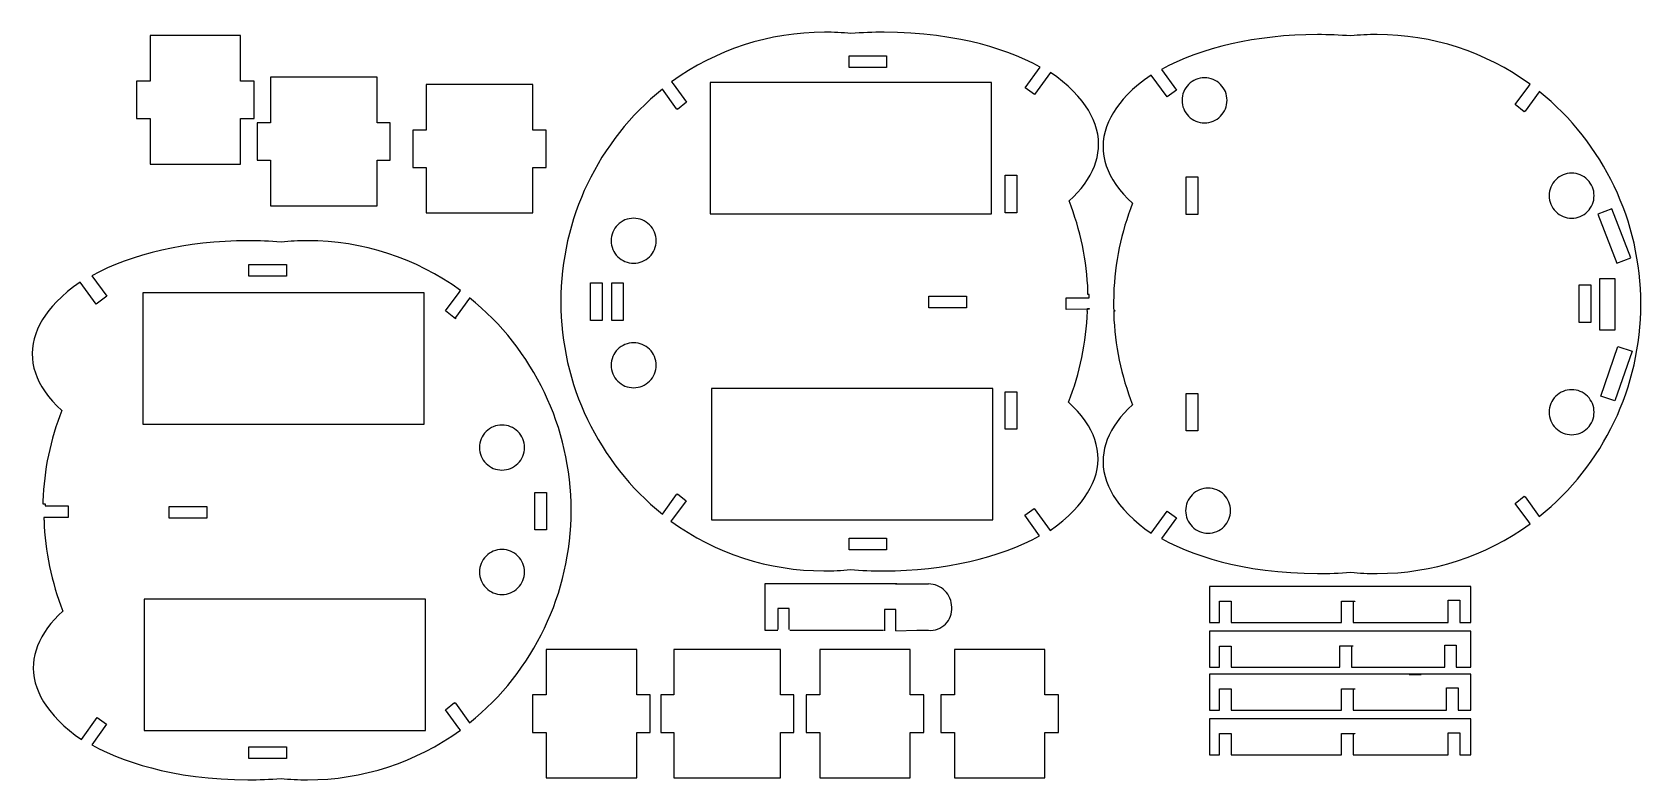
# Model space of a CAD drawing. Header units: millimetres. Extents: x 1 to 430, y 79 to 278.
import ezdxf

# ---------------------------------------------------------------- set-up
doc = ezdxf.new("R2010")
doc.units = ezdxf.units.MM

msp = doc.modelspace()

# ---------------------------------------------------------------- linework, layer by layer
at = {"color": 7, "linetype": 'Continuous'}
for p, q in [((32.53, 276.91), (32.53, 264.8)), ((56.67, 276.91), (32.53, 276.91)), ((56.67, 264.8), (56.67, 276.91)), ((218.94, 271.54), (228.94, 271.54)), ((218.94, 268.44), (218.94, 271.54)), ((228.94, 271.54), (228.94, 268.44)), ((228.94, 268.44), (218.94, 268.44)), ((265.92, 263.03), (269.91, 268.52)), ((272.67, 267.04), (268.42, 261.21)), ((303.71, 260.57), (299.46, 266.4)), ((302.22, 267.88), (306.21, 262.39)), ((32.53, 264.8), (28.9, 264.8)), ((28.9, 264.8), (28.9, 254.79)), ((60.3, 264.8), (56.67, 264.8)), ((60.3, 254.79), (60.3, 264.8)), ((93.09, 265.81), (64.64, 265.81)), ((64.64, 265.81), (64.64, 253.7)), ((93.09, 253.7), (93.09, 265.81)), ((134.63, 263.86), (106.18, 263.86)), ((106.18, 263.86), (106.18, 251.75)), ((134.63, 251.75), (134.63, 263.86)), ((169.19, 262.6), (169.15, 262.66)), ((172.87, 257.37), (169.19, 262.6)), ((171.6, 264.59), (171.98, 264.05)), ((171.98, 264.05), (175.61, 259.16)), ((256.88, 264.45), (181.88, 264.45)), ((181.88, 264.45), (181.88, 229.45)), ((256.88, 229.45), (256.88, 264.45)), ((268.42, 261.21), (265.92, 263.03)), ((306.21, 262.39), (303.71, 260.57)), ((396.52, 258.53), (400.15, 263.41)), ((402.94, 261.97), (399.26, 256.74)), ((400.15, 263.41), (400.53, 263.95)), ((402.98, 262.02), (402.94, 261.97)), ((173.01, 257.47), (172.87, 257.37)), ((173.18, 257.23), (173.01, 257.47)), ((175.61, 259.16), (173.18, 257.23)), ((398.94, 256.59), (396.52, 258.53)), ((28.9, 254.79), (32.53, 254.79)), ((32.53, 254.79), (32.53, 242.69)), ((56.67, 242.69), (56.67, 254.79)), ((56.67, 254.79), (60.3, 254.79)), ((64.64, 253.7), (61.07, 253.7)), ((61.07, 253.7), (61.07, 243.7)), ((96.58, 253.7), (93.09, 253.7)), ((96.58, 243.7), (96.58, 253.7)), ((399.12, 256.83), (398.94, 256.59)), ((399.26, 256.74), (399.12, 256.83)), ((106.18, 251.75), (102.61, 251.75)), ((102.61, 251.75), (102.61, 241.75)), ((138.12, 251.75), (134.63, 251.75)), ((138.12, 241.75), (138.12, 251.75)), ((32.53, 242.69), (56.67, 242.69)), ((61.07, 243.7), (64.64, 243.7)), ((64.64, 243.7), (64.64, 231.59)), ((93.09, 231.59), (93.09, 243.7)), ((93.09, 243.7), (96.58, 243.7)), ((102.61, 241.75), (106.18, 241.75)), ((106.18, 241.75), (106.18, 229.64)), ((134.63, 229.64), (134.63, 241.75)), ((134.63, 241.75), (138.12, 241.75)), ((260.53, 229.71), (260.53, 239.71)), ((260.53, 239.71), (263.63, 239.71)), ((263.63, 239.71), (263.63, 229.71)), ((308.8, 229.26), (308.8, 239.26)), ((308.8, 239.26), (311.9, 239.26)), ((311.9, 239.26), (311.9, 229.26)), ((64.64, 231.59), (93.09, 231.59)), ((106.18, 229.64), (134.63, 229.64)), ((181.88, 229.45), (256.88, 229.45)), ((263.63, 229.71), (260.53, 229.71)), ((311.9, 229.26), (308.8, 229.26)), ((422.32, 230.76), (418.6, 229.3)), ((418.6, 229.3), (423.7, 216.27)), ((427.42, 217.72), (422.32, 230.76)), ((58.9, 212.8), (58.9, 215.9)), ((58.9, 215.9), (68.9, 215.9)), ((68.9, 215.9), (68.9, 212.8)), ((423.7, 216.27), (427.42, 217.72)), ((18.16, 205.37), (13.91, 211.21)), ((16.99, 212.92), (20.99, 207.43)), ((68.9, 212.8), (58.9, 212.8)), ((149.99, 201.01), (149.99, 211.01)), ((149.99, 211.01), (153.09, 211.01)), ((153.09, 211.01), (153.09, 201.01)), ((155.63, 201.01), (155.63, 211.01)), ((155.63, 211.01), (158.73, 211.01)), ((158.73, 211.01), (158.73, 201.01)), ((413.65, 200.48), (413.65, 210.48)), ((413.65, 210.48), (416.75, 210.48)), ((416.75, 210.48), (416.75, 200.48)), ((419.09, 198.37), (419.09, 212.16)), ((419.09, 212.16), (423.09, 212.16)), ((423.09, 212.16), (423.09, 198.37)), ((20.99, 207.43), (18.16, 205.37)), ((105.6, 208.32), (30.6, 208.32)), ((30.6, 208.32), (30.6, 173.32)), ((105.6, 173.32), (105.6, 208.32)), ((111.29, 203.57), (114.92, 208.46)), ((117.69, 206.98), (114.01, 201.75)), ((114.92, 208.46), (115.31, 209)), ((117.73, 207.04), (117.69, 206.98)), ((142.07, 206.03), (142.07, 206.03)), ((142.07, 205.99), (142.07, 205.99)), ((240.2, 207.48), (250.2, 207.48)), ((240.2, 204.38), (240.2, 207.48)), ((250.2, 207.48), (250.2, 204.38)), ((276.8, 205.77), (276.81, 206.7)), ((276.81, 207.05), (282.94, 207.07)), ((276.81, 206.7), (276.81, 207.05)), ((282.63, 208.16), (282.63, 208.63)), ((282.63, 208.15), (282.63, 208.16)), ((282.63, 207.92), (282.63, 208.15)), ((282.94, 207.92), (282.63, 207.92)), ((282.94, 207.07), (282.94, 207.92)), ((289.5, 207.99), (289.5, 207.52)), ((289.5, 207.52), (289.5, 207.51)), ((289.5, 207.51), (289.5, 207.28)), ((289.5, 207.28), (289.5, 207.28)), ((289.5, 207.28), (289.5, 207.16)), ((289.5, 207.16), (289.52, 207.16)), ((114.02, 201.39), (111.29, 203.57)), ((114.01, 201.75), (113.87, 201.85)), ((113.87, 201.85), (114.02, 201.39)), ((250.2, 204.38), (240.2, 204.38)), ((276.81, 204.78), (276.8, 205.77)), ((276.82, 203.95), (276.81, 204.78)), ((276.81, 204.78), (276.81, 204.78)), ((282.94, 203.97), (276.82, 203.95)), ((282.46, 203.46), (282.47, 203.92)), ((282.47, 203.94), (282.47, 204.16)), ((282.47, 204.16), (282.94, 204.16)), ((282.47, 203.92), (282.47, 203.94)), ((282.94, 204.16), (282.94, 203.97)), ((289.82, 203.46), (289.5, 203.46)), ((289.5, 203.46), (289.5, 203.23)), ((289.5, 203.23), (289.5, 203.21)), ((289.5, 203.21), (289.5, 202.75)), ((289.55, 203.66), (289.82, 203.66)), ((289.82, 203.66), (289.82, 203.46)), ((430.06, 205.39), (430.06, 205.39)), ((430.06, 205.35), (430.06, 205.35)), ((153.09, 201.01), (149.99, 201.01)), ((158.73, 201.01), (155.63, 201.01)), ((416.75, 200.48), (413.65, 200.48)), ((423.09, 198.37), (419.09, 198.37)), ((419.39, 180.84), (423.93, 194.09)), ((423.93, 194.09), (427.71, 192.79)), ((427.71, 192.79), (423.17, 179.55)), ((257.24, 182.86), (182.24, 182.86)), ((182.24, 182.86), (182.24, 147.86)), ((257.24, 147.86), (257.24, 182.86)), ((260.53, 171.99), (260.53, 181.99)), ((260.53, 181.99), (263.63, 181.99)), ((263.63, 181.99), (263.63, 171.99)), ((308.8, 171.55), (308.8, 181.55)), ((308.8, 181.55), (311.9, 181.55)), ((311.9, 181.55), (311.9, 171.55)), ((423.17, 179.55), (419.39, 180.84)), ((30.6, 173.32), (105.6, 173.32)), ((263.63, 171.99), (260.53, 171.99)), ((311.9, 171.55), (308.8, 171.55)), ((135.15, 145.18), (135.15, 155.18)), ((135.15, 155.18), (138.25, 155.18)), ((138.25, 155.18), (138.25, 145.18)), ((169.19, 149.41), (172.87, 154.64)), ((172.87, 154.64), (173.01, 154.55)), ((173.01, 154.55), (173.18, 154.78)), ((173.18, 154.78), (175.45, 152.92)), ((3.95, 152.8), (3.95, 152.33)), ((3.95, 152.33), (3.95, 152.32)), ((3.95, 152.32), (3.95, 152.09)), ((3.95, 152.09), (4.58, 152.09)), ((4.58, 152.09), (4.58, 151.58)), ((4.58, 151.58), (10.7, 151.6)), ((10.7, 151.6), (10.7, 151.17)), ((10.7, 151.17), (10.7, 151.17)), ((10.7, 151.17), (10.71, 150.18)), ((10.71, 150.18), (10.71, 149.25)), ((37.63, 148.31), (37.63, 151.41)), ((37.63, 151.41), (47.63, 151.41)), ((47.63, 151.41), (47.63, 148.31)), ((144.81, 150.4), (144.81, 150.4)), ((144.81, 150.37), (144.81, 150.37)), ((175.45, 152.92), (171.82, 148.03)), ((265.76, 149.06), (268.26, 150.88)), ((268.26, 150.88), (272.51, 145.05)), ((299.46, 144.34), (303.71, 150.17)), ((303.71, 150.17), (306.21, 148.35)), ((396.52, 152.21), (398.94, 154.15)), ((400.15, 147.33), (396.52, 152.21)), ((398.94, 154.15), (399.12, 153.91)), ((399.12, 153.91), (399.26, 154)), ((399.26, 154), (402.94, 148.77)), ((4.58, 148.47), (4.25, 148.47)), ((4.25, 148.47), (4.25, 148.25)), ((4.25, 148.25), (4.25, 148.23)), ((4.25, 148.23), (4.25, 147.77)), ((10.71, 148.5), (4.58, 148.48)), ((4.58, 148.48), (4.58, 148.47)), ((10.71, 149.25), (10.71, 148.5)), ((47.63, 148.31), (37.63, 148.31)), ((169.15, 149.36), (169.19, 149.41)), ((171.82, 148.03), (171.44, 147.49)), ((182.24, 147.86), (257.24, 147.86)), ((269.75, 143.57), (265.76, 149.06)), ((306.21, 148.35), (302.22, 142.86)), ((400.53, 146.79), (400.15, 147.33)), ((402.94, 148.77), (402.98, 148.72)), ((138.25, 145.18), (135.15, 145.18)), ((218.94, 142.99), (228.94, 142.99)), ((218.94, 139.89), (218.94, 142.99)), ((228.94, 142.99), (228.94, 139.89)), ((228.94, 139.89), (218.94, 139.89)), ((231.71, 130.77), (196.47, 130.77)), ((196.47, 130.77), (196.47, 118.42)), ((231.34, 130.77), (237.02, 130.77)), ((237.02, 130.77), (240.12, 130.77)), ((384.73, 130.11), (315.06, 130.11)), ((315.06, 130.11), (315.06, 120.51)), ((384.73, 120.51), (384.73, 130.11)), ((105.95, 126.74), (30.95, 126.74)), ((30.95, 126.74), (30.95, 91.74)), ((105.95, 91.74), (105.95, 126.74)), ((317.7, 120.51), (317.7, 126.18)), ((317.7, 126.18), (320.7, 126.18)), ((320.7, 126.18), (320.7, 126.17)), ((320.7, 126.17), (320.8, 126.17)), ((320.8, 126.17), (320.8, 120.51)), ((350.27, 120.51), (350.27, 126.19)), ((350.27, 126.19), (353.77, 126.19)), ((353.77, 126.1), (353.37, 126.1)), ((353.37, 126.1), (353.37, 120.51)), ((353.77, 126.19), (353.77, 126.1)), ((378.69, 120.51), (378.69, 126.41)), ((378.69, 126.41), (381.79, 126.41)), ((381.79, 126.41), (381.79, 126.23)), ((381.79, 126.23), (381.79, 120.51)), ((202.94, 124.24), (199.94, 124.24)), ((199.94, 124.24), (199.94, 118.6)), ((202.94, 118.6), (202.94, 124.24)), ((231.36, 123.92), (228.36, 123.92)), ((228.36, 123.92), (228.36, 118.28)), ((231.36, 118.28), (231.36, 123.92)), ((315.06, 120.51), (317.7, 120.51)), ((320.8, 120.51), (350.27, 120.51)), ((353.37, 120.51), (378.69, 120.51)), ((381.79, 120.51), (384.73, 120.51)), ((196.47, 118.42), (199.94, 118.42)), ((203.13, 118.42), (228.13, 118.42)), ((231.36, 118.28), (237.02, 118.42)), ((237.02, 118.42), (240.12, 118.42)), ((384.73, 118.16), (315.06, 118.16)), ((315.06, 118.16), (315.06, 108.57)), ((384.73, 108.57), (384.73, 118.16)), ((138.15, 113.32), (138.15, 101.21)), ((162.29, 113.32), (138.15, 113.32)), ((162.29, 101.21), (162.29, 113.32)), ((200.64, 113.32), (172.19, 113.32)), ((172.19, 113.32), (172.19, 101.21)), ((200.64, 101.21), (200.64, 113.32)), ((211.11, 113.32), (211.11, 101.21)), ((235.26, 113.32), (211.11, 113.32)), ((235.26, 101.21), (235.26, 113.32)), ((247.02, 113.32), (247.02, 101.21)), ((271.17, 113.32), (247.02, 113.32)), ((271.17, 101.21), (271.17, 113.32)), ((317.7, 108.57), (317.7, 114.23)), ((317.7, 114.23), (320.7, 114.23)), ((320.7, 114.23), (320.7, 114.23)), ((320.7, 114.23), (320.8, 114.23)), ((320.8, 114.23), (320.8, 108.57)), ((349.77, 108.57), (349.77, 114.24)), ((349.77, 114.24), (353.27, 114.24)), ((353.27, 114.16), (352.87, 114.16)), ((352.87, 114.16), (352.87, 108.57)), ((353.27, 114.24), (353.27, 114.16)), ((377.76, 108.57), (377.76, 114.47)), ((377.76, 114.47), (380.86, 114.47)), ((380.86, 114.47), (380.86, 114.29)), ((380.86, 114.29), (380.86, 108.57)), ((315.06, 108.57), (317.7, 108.57)), ((320.8, 108.57), (349.77, 108.57)), ((352.87, 108.57), (377.76, 108.57)), ((380.86, 108.57), (384.73, 108.57)), ((384.73, 106.75), (315.06, 106.75)), ((315.06, 106.75), (315.06, 97.16)), ((371.52, 106.56), (368.24, 106.56)), ((378.27, 97.16), (378.27, 103.06)), ((378.27, 103.06), (381.37, 103.06)), ((381.37, 103.06), (381.37, 102.88)), ((384.73, 97.16), (384.73, 106.75)), ((111.27, 97.23), (113.7, 99.16)), ((113.7, 99.16), (113.87, 98.92)), ((113.87, 98.92), (114.01, 99.02)), ((114.01, 99.02), (117.69, 93.79)), ((138.15, 101.21), (134.52, 101.21)), ((134.52, 101.21), (134.52, 91.2)), ((165.92, 101.21), (162.29, 101.21)), ((165.92, 91.2), (165.92, 101.21)), ((172.19, 101.21), (168.7, 101.21)), ((168.7, 101.21), (168.7, 91.21)), ((204.21, 101.21), (200.64, 101.21)), ((204.21, 91.21), (204.21, 101.21)), ((211.11, 101.21), (207.49, 101.21)), ((207.49, 101.21), (207.49, 91.2)), ((238.88, 101.21), (235.26, 101.21)), ((238.88, 91.2), (238.88, 101.21)), ((247.02, 101.21), (243.4, 101.21)), ((243.4, 101.21), (243.4, 91.2)), ((274.79, 101.21), (271.17, 101.21)), ((274.79, 91.2), (274.79, 101.21)), ((317.7, 97.16), (317.7, 102.83)), ((317.7, 102.83), (320.7, 102.83)), ((320.7, 102.83), (320.7, 102.82)), ((320.7, 102.82), (320.8, 102.82)), ((320.8, 102.82), (320.8, 97.16)), ((350.27, 97.16), (350.27, 102.84)), ((350.27, 102.84), (353.77, 102.84)), ((353.77, 102.75), (353.37, 102.75)), ((353.37, 102.75), (353.37, 97.16)), ((353.77, 102.84), (353.77, 102.75)), ((381.37, 102.88), (381.37, 97.16)), ((14.21, 89.35), (18.46, 95.19)), ((18.46, 95.19), (20.96, 93.37)), ((114.9, 92.34), (111.27, 97.23)), ((315.06, 97.16), (317.7, 97.16)), ((384.73, 94.81), (315.06, 94.81)), ((315.06, 94.81), (315.06, 85.22)), ((320.8, 97.16), (350.27, 97.16)), ((353.37, 97.16), (378.27, 97.16)), ((381.37, 97.16), (384.73, 97.16)), ((384.73, 85.22), (384.73, 94.81)), ((20.96, 93.37), (16.97, 87.88)), ((30.95, 91.74), (105.95, 91.74)), ((115.28, 91.8), (114.9, 92.34)), ((117.69, 93.79), (117.73, 93.74)), ((134.52, 91.2), (138.15, 91.2)), ((138.15, 91.2), (138.15, 79.1)), ((162.29, 79.1), (162.29, 91.2)), ((162.29, 91.2), (165.92, 91.2)), ((168.7, 91.21), (172.19, 91.21)), ((172.19, 91.21), (172.19, 79.1)), ((200.64, 91.21), (204.21, 91.21)), ((200.64, 79.1), (200.64, 91.21)), ((207.49, 91.2), (211.11, 91.2)), ((211.11, 91.2), (211.11, 79.1)), ((235.26, 79.1), (235.26, 91.2)), ((235.26, 91.2), (238.88, 91.2)), ((243.4, 91.2), (247.02, 91.2)), ((247.02, 91.2), (247.02, 79.1)), ((271.17, 79.1), (271.17, 91.2)), ((271.17, 91.2), (274.79, 91.2)), ((317.7, 85.22), (317.7, 90.88)), ((317.7, 90.88), (320.7, 90.88)), ((320.7, 90.88), (320.7, 90.88)), ((320.7, 90.88), (320.8, 90.88)), ((320.8, 90.88), (320.8, 85.22)), ((350.27, 85.22), (350.27, 90.89)), ((350.27, 90.89), (353.77, 90.89)), ((353.77, 90.8), (353.37, 90.8)), ((353.37, 90.8), (353.37, 85.22)), ((353.77, 90.89), (353.77, 90.8)), ((378.69, 85.22), (378.69, 91.11)), ((378.69, 91.11), (381.79, 91.11)), ((381.79, 91.11), (381.79, 90.93)), ((381.79, 90.93), (381.79, 85.22)), ((58.9, 84.24), (58.9, 87.34)), ((58.9, 87.34), (68.9, 87.34)), ((68.9, 87.34), (68.9, 84.24)), ((68.9, 84.24), (58.9, 84.24)), ((315.06, 85.22), (317.7, 85.22)), ((320.8, 85.22), (350.27, 85.22)), ((353.37, 85.22), (378.69, 85.22)), ((381.79, 85.22), (384.73, 85.22)), ((138.15, 79.1), (162.29, 79.1)), ((172.19, 79.1), (200.64, 79.1)), ((211.11, 79.1), (235.26, 79.1)), ((247.02, 79.1), (271.17, 79.1))]:
    msp.add_line(p, q, dxfattribs=at)
at = {"color": 7, "linetype": 'Continuous', "flags": 128}
for points in [[(269.91, 268.52), (267.89, 269.57), (265.77, 270.57), (263.56, 271.52), (261.26, 272.4), (258.87, 273.23), (256.45, 273.98), (253.95, 274.68), (251.38, 275.31), (248.75, 275.87), (245.53, 276.45), (242.22, 276.94), (238.84, 277.32), (235.39, 277.6), (231.87, 277.77), (228.29, 277.83)], [(343.84, 277.19), (340.77, 277.14), (337.76, 277.02), (334.78, 276.82), (331.86, 276.53), (328.99, 276.18), (326.22, 275.75), (323.52, 275.26), (320.88, 274.7), (318.31, 274.07), (315.76, 273.37), (313.28, 272.6), (310.89, 271.77), (308.58, 270.88), (306.37, 269.94), (304.24, 268.93), (302.22, 267.88)], [(285.48, 248.05), (285.42, 249.35), (285.24, 250.66), (284.95, 251.96), (284.54, 253.25), (284.03, 254.53), (283.43, 255.77), (282.74, 257), (281.95, 258.21), (281.08, 259.4), (279.93, 260.78), (278.67, 262.13), (277.31, 263.43), (275.85, 264.69), (274.3, 265.89), (272.67, 267.04)], [(299.46, 266.4), (297.71, 265.17), (296.07, 263.88), (294.53, 262.53), (293.1, 261.12), (292.06, 259.98), (291.1, 258.82), (290.22, 257.63), (289.43, 256.43), (288.72, 255.17), (288.1, 253.91), (287.59, 252.62), (287.18, 251.33), (286.89, 250.03), (286.71, 248.72), (286.65, 247.41)], [(277.59, 232.87), (278.76, 233.95), (279.83, 235.06), (280.82, 236.2), (281.73, 237.36), (282.54, 238.54), (283.25, 239.75), (283.87, 240.97), (284.36, 242.12), (284.76, 243.27), (285.07, 244.45), (285.3, 245.63), (285.44, 246.83), (285.48, 248.05)], [(286.65, 247.41), (286.7, 246.09), (286.86, 244.78), (287.13, 243.49), (287.51, 242.21), (287.98, 240.96), (288.55, 239.72), (289.22, 238.5), (290.07, 237.19), (291.03, 235.9), (292.09, 234.65), (293.26, 233.42), (294.54, 232.23)], [(58.61, 222.23), (55.55, 222.19), (52.53, 222.06), (49.55, 221.86), (46.63, 221.58), (43.76, 221.22), (41, 220.79), (38.29, 220.3), (35.65, 219.74), (33.08, 219.11), (30.53, 218.41), (28.05, 217.64), (25.66, 216.81), (23.36, 215.93), (21.14, 214.98), (19.02, 213.98), (16.99, 212.92)], [(13.91, 211.21), (12.16, 209.98), (10.52, 208.68), (8.98, 207.33), (7.55, 205.93), (6.51, 204.79), (5.55, 203.63), (4.67, 202.44), (3.88, 201.23), (3.17, 199.98), (2.55, 198.71), (2.04, 197.43), (1.63, 196.14), (1.34, 194.83), (1.16, 193.53), (1.1, 192.22)], [(142.07, 206.03), (142.07, 206.02), (142.07, 206.01)], [(142.07, 206.01), (142.07, 206), (142.07, 205.99)], [(289.52, 207.16), (289.44, 206.26), (289.42, 205.54)], [(289.42, 205.54), (289.46, 204.48), (289.55, 203.66)], [(430.06, 205.37), (430.06, 205.38), (430.06, 205.39)], [(430.06, 205.35), (430.06, 205.36), (430.06, 205.37)], [(1.1, 192.22), (1.15, 190.89), (1.31, 189.59), (1.58, 188.29), (1.96, 187.02), (2.43, 185.76), (3, 184.53), (3.67, 183.31), (4.52, 182), (5.48, 180.71), (6.54, 179.45), (7.71, 178.23), (8.99, 177.04)], [(285.32, 164.04), (285.27, 165.36), (285.1, 166.67), (284.83, 167.96), (284.46, 169.24), (283.99, 170.49), (283.41, 171.73), (282.74, 172.95), (281.9, 174.26), (280.94, 175.54), (279.88, 176.8), (278.7, 178.02), (277.43, 179.22)], [(294.54, 178.51), (293.37, 177.43), (292.3, 176.32), (291.31, 175.18), (290.4, 174.02), (289.59, 172.84), (288.88, 171.63), (288.25, 170.4), (287.77, 169.26), (287.37, 168.1), (287.06, 166.93), (286.83, 165.74), (286.69, 164.54), (286.65, 163.33)], [(272.51, 145.05), (274.25, 146.28), (275.9, 147.57), (277.44, 148.92), (278.87, 150.33), (279.91, 151.46), (280.87, 152.63), (281.74, 153.81), (282.54, 155.02), (283.25, 156.27), (283.86, 157.54), (284.38, 158.82), (284.78, 160.12), (285.08, 161.42), (285.26, 162.73), (285.32, 164.04)], [(286.65, 163.33), (286.71, 162.02), (286.89, 160.72), (287.18, 159.42), (287.59, 158.13), (288.1, 156.85), (288.7, 155.6), (289.39, 154.38), (290.18, 153.17), (291.05, 151.98), (292.2, 150.6), (293.46, 149.25), (294.82, 147.95), (296.28, 146.69), (297.83, 145.49), (299.46, 144.34)], [(144.81, 150.39), (144.81, 150.4), (144.81, 150.4)], [(144.81, 150.37), (144.81, 150.38), (144.81, 150.39)], [(228.13, 134.26), (231.19, 134.3), (234.21, 134.43), (237.19, 134.63), (240.11, 134.91), (242.98, 135.27), (245.74, 135.7), (248.45, 136.19), (251.09, 136.75), (253.66, 137.38), (256.21, 138.08), (258.69, 138.85), (261.08, 139.68), (263.39, 140.56), (265.6, 141.51), (267.73, 142.51), (269.75, 143.57)], [(302.22, 142.86), (304.24, 141.81), (306.36, 140.81), (308.57, 139.86), (310.87, 138.98), (313.26, 138.15), (315.68, 137.39), (318.18, 136.7), (320.75, 136.07), (323.38, 135.51), (326.6, 134.93), (329.91, 134.44), (333.29, 134.06), (336.74, 133.78), (340.26, 133.61), (343.84, 133.55)], [(9.29, 123.53), (8.13, 122.44), (7.05, 121.33), (6.06, 120.2), (5.16, 119.04), (4.35, 117.85), (3.63, 116.65), (3.01, 115.42), (2.52, 114.28), (2.12, 113.12), (1.81, 111.95), (1.58, 110.76), (1.44, 109.56), (1.4, 108.35)], [(1.4, 108.35), (1.46, 107.04), (1.64, 105.74), (1.93, 104.44), (2.34, 103.15), (2.85, 101.87), (3.45, 100.62), (4.14, 99.39), (4.93, 98.18), (5.8, 97), (6.95, 95.61), (8.21, 94.27), (9.57, 92.96), (11.03, 91.71), (12.58, 90.5), (14.21, 89.35)], [(16.97, 87.88), (18.99, 86.82), (21.11, 85.82), (23.32, 84.88), (25.62, 83.99), (28.01, 83.17), (30.43, 82.41), (32.93, 81.72), (35.5, 81.09), (38.13, 80.53), (41.35, 79.94), (44.66, 79.46), (48.04, 79.07), (51.49, 78.8), (55.01, 78.63), (58.59, 78.57)]]:
    msp.add_lwpolyline(points, dxfattribs=at)
at = {"color": 7, "linetype": 'Continuous'}
for centre, radius, start, end in [((212.35, 208.45), 69.37, 89.9735, 125.9767), ((212.4, 207.9), 69.93, 84.2254, 90.011), ((228.27, 167.52), 110.31, 89.9886, 94.597), ((343.85, 166.79), 110.39, 85.4048, 90.0095), ((359.73, 207.31), 69.88, 89.9871, 95.7765), ((359.78, 207.82), 69.37, 54.0235, 90.0264), ((214.69, 206.09), 72.62, 128.8349, 180.0505), ((313.71, 259.68), 6, 89.9756, 180.031), ((313.72, 259.68), 6, 359.9692, 90.0242), ((357.42, 205.44), 72.64, 359.9572, 51.1571), ((313.71, 259.67), 6, 179.967, 270.033), ((313.72, 259.67), 6, 269.967, 0.033), ((411.6, 234.27), 6, 89.9653, 180.0347), ((411.6, 234.27), 6, 359.967, 90.033), ((209.61, 206.11), 73.06, 1.9738, 21.4848), ((362.54, 205.47), 73.08, 158.5182, 178.0232), ((411.6, 234.26), 6, 179.9687, 270.0313), ((411.6, 234.26), 6, 269.9705, 0.0295), ((161.47, 222.24), 6, 89.974, 180.026), ((161.48, 222.24), 6, 359.967, 90.033), ((58.63, 111.84), 110.39, 85.4048, 90.0096), ((74.51, 152.35), 69.88, 89.9871, 95.7765), ((74.55, 152.86), 69.37, 54.0235, 90.0264), ((161.47, 222.23), 6, 179.9704, 270.0296), ((161.48, 222.23), 6, 269.9635, 0.0365), ((72.17, 150.46), 72.64, 359.9573, 51.1571), ((214.71, 205.94), 72.64, 179.9574, 231.1572), ((209.43, 205.98), 73.08, 338.5181, 358.023), ((362.52, 205.27), 73.06, 181.9738, 201.4848), ((357.44, 205.29), 72.62, 308.8346, 0.0509), ((161.47, 189.06), 6, 89.974, 180.026), ((161.48, 189.06), 6, 359.967, 90.033), ((161.47, 189.06), 6, 179.9704, 270.0296), ((161.48, 189.06), 6, 269.9635, 0.0365), ((411.6, 176.55), 6, 89.9635, 180.0365), ((411.6, 176.55), 6, 359.967, 90.033), ((76.99, 150.27), 73.08, 158.5184, 178.0222), ((411.6, 176.54), 6, 179.967, 270.033), ((411.6, 176.54), 6, 269.9705, 0.0295), ((126.36, 167.13), 6, 89.9635, 180.0365), ((126.37, 167.13), 6, 359.9704, 90.0296), ((126.36, 167.12), 6, 179.967, 270.033), ((126.37, 167.12), 6, 269.974, 0.026), ((314.67, 150.3), 6, 89.9756, 180.031), ((314.67, 150.3), 6, 359.9675, 90.0259), ((72.19, 150.31), 72.62, 308.8346, 0.0507), ((314.67, 150.29), 6, 179.967, 270.033), ((314.67, 150.29), 6, 269.9653, 0.0347), ((77.27, 150.28), 73.06, 181.9747, 201.4847), ((212.19, 203.63), 69.37, 234.0235, 270.0264), ((359.78, 202.92), 69.37, 269.9735, 305.9767), ((126.36, 133.95), 6, 89.9635, 180.0365), ((126.37, 133.95), 6, 359.9704, 90.0296), ((126.36, 133.95), 6, 179.967, 270.033), ((126.37, 133.95), 6, 269.974, 0.026), ((212.24, 204.14), 69.88, 269.9871, 275.7765), ((228.11, 244.65), 110.39, 265.4048, 270.0095), ((343.86, 243.86), 110.31, 269.9886, 274.597), ((359.74, 203.57), 70.02, 264.2292, 270.0071), ((240.12, 124.6), 6.17, 359.9696, 90.0304), ((240.56, 124.15), 5.75, 265.557, 4.443), ((74.53, 147.94), 69.37, 269.9735, 305.9766), ((58.61, 188.96), 110.39, 269.9892, 274.5942), ((74.49, 148.59), 70.02, 264.2308, 270.0084)]:
    msp.add_arc(centre, radius, start, end, dxfattribs=at)

doc.saveas('drawing.dxf')
